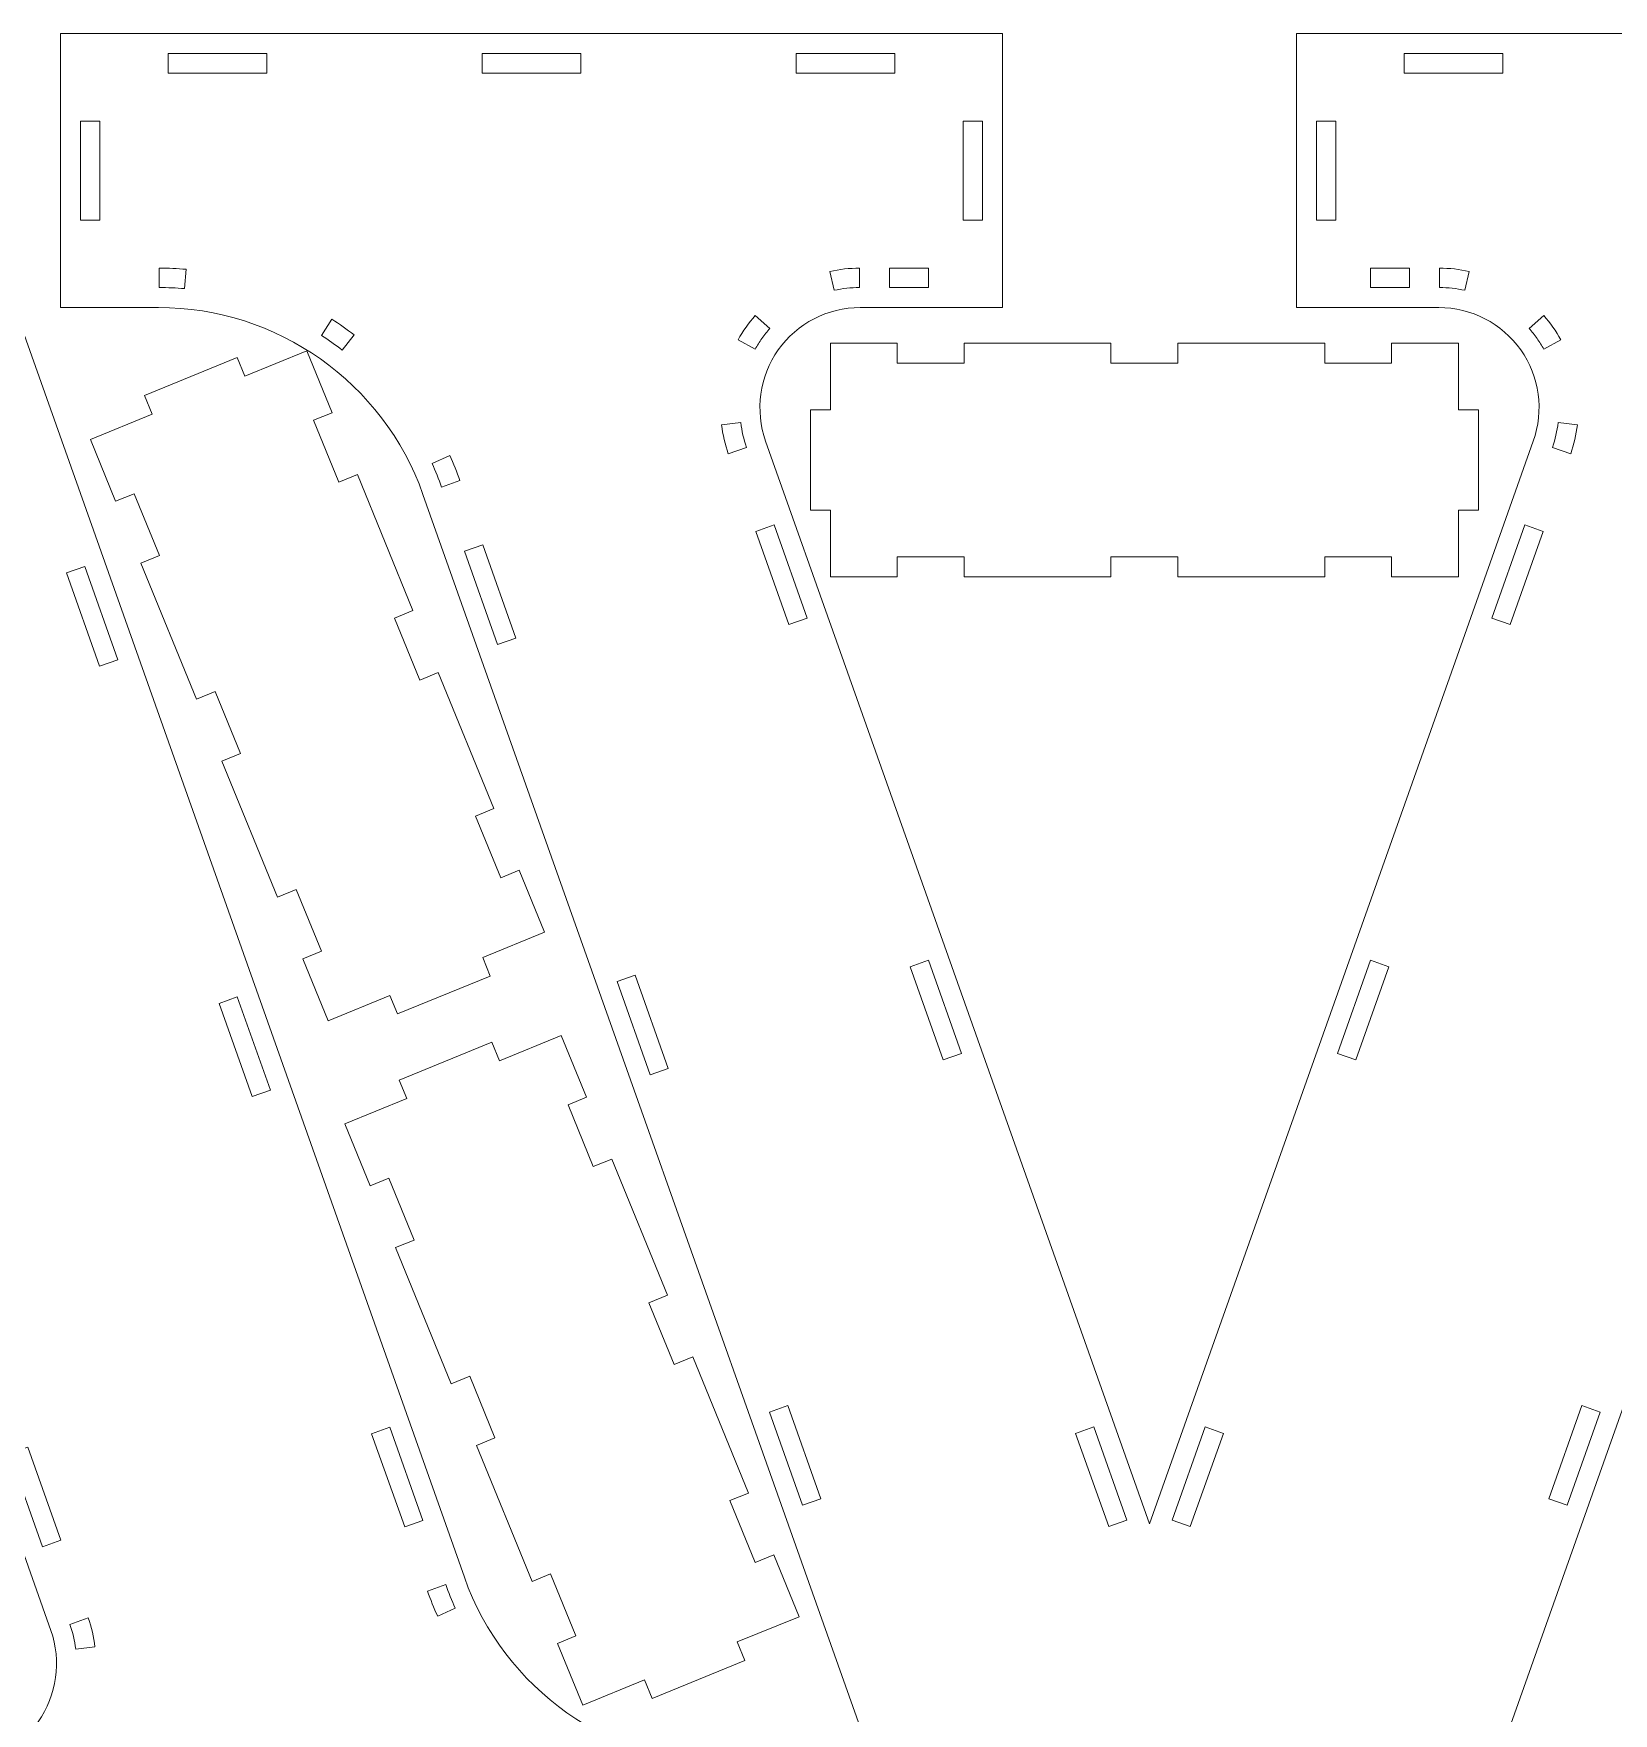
# Model space of a CAD drawing. Header units: millimetres. Extents: x -424 to 424, y -517 to 517.
# Drawn here: x -191 to 45.5, y -365.3 to -113.9 of the extents above; entities that cross this region are included whole.
import ezdxf

# ---------------------------------------------------------------- set-up
doc = ezdxf.new("R2010")
doc.units = ezdxf.units.MM
doc.header["$MEASUREMENT"] = 0
doc.layers.add('Camada 1', color=7, linetype='Continuous')

msp = doc.modelspace()

# ---------------------------------------------------------------- linework, layer by layer
at = {"layer": 'Camada 1', "color": 250, "lineweight": 20}
for points, knots in [([(-214.6671, -278.8901), (-214.6671, -278.8901), (-200.1273, -319.8901), (-200.1273, -319.8901), (-200.1273, -319.8901), (-200.1273, -319.8901), (-188.4292, -352.8766), (-188.4292, -352.8766), (-188.4292, -352.8766), (-186.8077, -357.4487), (-187.5161, -362.5823), (-190.315, -366.5445), (-190.315, -366.5445), (-193.126, -370.5238), (-197.6945, -372.8901), (-202.5666, -372.8901), (-202.5666, -372.8901), (-202.5666, -372.8901), (-223.8832, -372.8901), (-223.8832, -372.8901), (-223.8832, -372.8901), (-223.8832, -372.8901), (-223.8832, -413.8901), (-223.8832, -413.8901), (-223.8832, -413.8901), (-223.8832, -413.8901), (-72.273, -413.8901), (-72.273, -413.8901), (-72.273, -413.8901), (-72.273, -413.8901), (-72.273, -372.8901), (-72.273, -372.8901), (-72.273, -372.8901), (-72.273, -372.8901), (-86.9413, -372.8901), (-86.9413, -372.8901), (-86.9413, -372.8901), (-104.7256, -372.8901), (-120.5817, -361.6895), (-126.5258, -344.928), (-126.5258, -344.928), (-126.5258, -344.928), (-208.4589, -113.8901), (-208.4589, -113.8901), (-208.4589, -113.8901), (-208.4589, -113.8901), (-272.6973, -113.8901), (-272.6973, -113.8901), (-272.6973, -113.8901), (-272.6973, -113.8901), (-354.6304, -344.928), (-354.6304, -344.928), (-354.6304, -344.928), (-360.5745, -361.6895), (-376.4306, -372.8901), (-394.2149, -372.8901), (-394.2149, -372.8901), (-394.2149, -372.8901), (-408.8832, -372.8901), (-408.8832, -372.8901), (-408.8832, -372.8901), (-408.8832, -372.8901), (-408.8832, -413.8901), (-408.8832, -413.8901), (-408.8832, -413.8901), (-408.8832, -413.8901), (-267.8832, -413.8901), (-267.8832, -413.8901), (-267.8832, -413.8901), (-267.8832, -413.8901), (-267.8832, -372.8901), (-267.8832, -372.8901), (-267.8832, -372.8901), (-267.8832, -372.8901), (-289.1998, -372.8901), (-289.1998, -372.8901), (-289.1998, -372.8901), (-294.0718, -372.8901), (-298.6404, -370.5239), (-301.4514, -366.5445), (-301.4514, -366.5445), (-304.2503, -362.5823), (-304.9585, -357.4487), (-303.3371, -352.8766), (-303.3371, -352.8766), (-303.3371, -352.8766), (-291.6391, -319.8901), (-291.6391, -319.8901), (-291.6391, -319.8901), (-291.6391, -319.8901), (-277.0993, -278.8901), (-277.0993, -278.8901), (-277.0993, -278.8901), (-277.0993, -278.8901), (-245.8832, -190.8658), (-245.8832, -190.8658), (-245.8832, -190.8658), (-245.8832, -190.8658), (-214.6671, -278.8901), (-214.6671, -278.8901)], [0, 0, 0, 0, 0.03846154, 0.03846154, 0.03846154, 0.03846154, 0.07692308, 0.07692308, 0.07692308, 0.07692308, 0.11538462, 0.11538462, 0.11538462, 0.11538462, 0.15384615, 0.15384615, 0.15384615, 0.15384615, 0.19230769, 0.19230769, 0.19230769, 0.19230769, 0.23076923, 0.23076923, 0.23076923, 0.23076923, 0.26923077, 0.26923077, 0.26923077, 0.26923077, 0.30769231, 0.30769231, 0.30769231, 0.30769231, 0.34615385, 0.34615385, 0.34615385, 0.34615385, 0.38461538, 0.38461538, 0.38461538, 0.38461538, 0.42307692, 0.42307692, 0.42307692, 0.42307692, 0.46153846, 0.46153846, 0.46153846, 0.46153846, 0.5, 0.5, 0.5, 0.5, 0.53846154, 0.53846154, 0.53846154, 0.53846154, 0.57692308, 0.57692308, 0.57692308, 0.57692308, 0.61538462, 0.61538462, 0.61538462, 0.61538462, 0.65384615, 0.65384615, 0.65384615, 0.65384615, 0.69230769, 0.69230769, 0.69230769, 0.69230769, 0.73076923, 0.73076923, 0.73076923, 0.73076923, 0.76923077, 0.76923077, 0.76923077, 0.76923077, 0.80769231, 0.80769231, 0.80769231, 0.80769231, 0.84615385, 0.84615385, 0.84615385, 0.84615385, 0.88461538, 0.88461538, 0.88461538, 0.88461538, 0.92307692, 0.92307692, 0.92307692, 0.92307692, 1, 1, 1, 1]), ([(-132.7252, -182.8522), (-132.7252, -182.8522), (-50.7921, -413.8901), (-50.7921, -413.8901), (-50.7921, -413.8901), (-50.7921, -413.8901), (13.4463, -413.8901), (13.4463, -413.8901), (13.4463, -413.8901), (13.4463, -413.8901), (95.3794, -182.8522), (95.3794, -182.8522), (95.3794, -182.8522), (101.3235, -166.0907), (117.1796, -154.8901), (134.9639, -154.8901), (134.9639, -154.8901), (134.9639, -154.8901), (149.6322, -154.8901), (149.6322, -154.8901), (149.6322, -154.8901), (149.6322, -154.8901), (149.6322, -113.8901), (149.6322, -113.8901), (149.6322, -113.8901), (149.6322, -113.8901), (-1.978, -113.8901), (-1.978, -113.8901), (-1.978, -113.8901), (-1.978, -113.8901), (-1.978, -154.8901), (-1.978, -154.8901), (-1.978, -154.8901), (-1.978, -154.8901), (19.3386, -154.8901), (19.3386, -154.8901), (19.3386, -154.8901), (24.2107, -154.8901), (28.7792, -157.2564), (31.5902, -161.2357), (31.5902, -161.2357), (34.3891, -165.1979), (35.0975, -170.3315), (33.476, -174.9036), (33.476, -174.9036), (33.476, -174.9036), (21.7779, -207.8901), (21.7779, -207.8901), (21.7779, -207.8901), (21.7779, -207.8901), (7.2381, -248.8901), (7.2381, -248.8901), (7.2381, -248.8901), (7.2381, -248.8901), (-23.978, -336.9144), (-23.978, -336.9144), (-23.978, -336.9144), (-23.978, -336.9144), (-55.1941, -248.8901), (-55.1941, -248.8901), (-55.1941, -248.8901), (-55.1941, -248.8901), (-69.7339, -207.8901), (-69.7339, -207.8901), (-69.7339, -207.8901), (-69.7339, -207.8901), (-81.4319, -174.9036), (-81.4319, -174.9036), (-81.4319, -174.9036), (-83.0533, -170.3315), (-82.3451, -165.1979), (-79.5462, -161.2357), (-79.5462, -161.2357), (-76.7352, -157.2563), (-72.1666, -154.8901), (-67.2946, -154.8901), (-67.2946, -154.8901), (-67.2946, -154.8901), (-45.978, -154.8901), (-45.978, -154.8901), (-45.978, -154.8901), (-45.978, -154.8901), (-45.978, -113.8901), (-45.978, -113.8901), (-45.978, -113.8901), (-45.978, -113.8901), (-186.978, -113.8901), (-186.978, -113.8901), (-186.978, -113.8901), (-186.978, -113.8901), (-186.978, -154.8901), (-186.978, -154.8901), (-186.978, -154.8901), (-186.978, -154.8901), (-172.3097, -154.8901), (-172.3097, -154.8901), (-172.3097, -154.8901), (-154.5254, -154.8901), (-138.6693, -166.0907), (-132.7252, -182.8522)], [0, 0, 0, 0, 0.03846154, 0.03846154, 0.03846154, 0.03846154, 0.07692308, 0.07692308, 0.07692308, 0.07692308, 0.11538462, 0.11538462, 0.11538462, 0.11538462, 0.15384615, 0.15384615, 0.15384615, 0.15384615, 0.19230769, 0.19230769, 0.19230769, 0.19230769, 0.23076923, 0.23076923, 0.23076923, 0.23076923, 0.26923077, 0.26923077, 0.26923077, 0.26923077, 0.30769231, 0.30769231, 0.30769231, 0.30769231, 0.34615385, 0.34615385, 0.34615385, 0.34615385, 0.38461538, 0.38461538, 0.38461538, 0.38461538, 0.42307692, 0.42307692, 0.42307692, 0.42307692, 0.46153846, 0.46153846, 0.46153846, 0.46153846, 0.5, 0.5, 0.5, 0.5, 0.53846154, 0.53846154, 0.53846154, 0.53846154, 0.57692308, 0.57692308, 0.57692308, 0.57692308, 0.61538462, 0.61538462, 0.61538462, 0.61538462, 0.65384615, 0.65384615, 0.65384615, 0.65384615, 0.69230769, 0.69230769, 0.69230769, 0.69230769, 0.73076923, 0.73076923, 0.73076923, 0.73076923, 0.76923077, 0.76923077, 0.76923077, 0.76923077, 0.80769231, 0.80769231, 0.80769231, 0.80769231, 0.84615385, 0.84615385, 0.84615385, 0.84615385, 0.88461538, 0.88461538, 0.88461538, 0.88461538, 0.92307692, 0.92307692, 0.92307692, 0.92307692, 1, 1, 1, 1]), ([(-156.078, -116.8901), (-156.078, -116.8901), (-156.078, -119.7901), (-156.078, -119.7901), (-156.078, -119.7901), (-156.078, -119.7901), (-170.878, -119.7901), (-170.878, -119.7901), (-170.878, -119.7901), (-170.878, -119.7901), (-170.878, -116.8901), (-170.878, -116.8901), (-170.878, -116.8901), (-170.878, -116.8901), (-156.078, -116.8901), (-156.078, -116.8901)], [0, 0, 0, 0, 0.2, 0.2, 0.2, 0.2, 0.4, 0.4, 0.4, 0.4, 0.6, 0.6, 0.6, 0.6, 1, 1, 1, 1]), ([(-109.078, -116.8901), (-109.078, -116.8901), (-109.078, -119.7901), (-109.078, -119.7901), (-109.078, -119.7901), (-109.078, -119.7901), (-123.878, -119.7901), (-123.878, -119.7901), (-123.878, -119.7901), (-123.878, -119.7901), (-123.878, -116.8901), (-123.878, -116.8901), (-123.878, -116.8901), (-123.878, -116.8901), (-109.078, -116.8901), (-109.078, -116.8901)], [0, 0, 0, 0, 0.2, 0.2, 0.2, 0.2, 0.4, 0.4, 0.4, 0.4, 0.6, 0.6, 0.6, 0.6, 1, 1, 1, 1]), ([(-62.078, -119.7901), (-62.078, -119.7901), (-76.878, -119.7901), (-76.878, -119.7901), (-76.878, -119.7901), (-76.878, -119.7901), (-76.878, -116.8901), (-76.878, -116.8901), (-76.878, -116.8901), (-76.878, -116.8901), (-62.078, -116.8901), (-62.078, -116.8901), (-62.078, -116.8901), (-62.078, -116.8901), (-62.078, -119.7901), (-62.078, -119.7901)], [0, 0, 0, 0, 0.2, 0.2, 0.2, 0.2, 0.4, 0.4, 0.4, 0.4, 0.6, 0.6, 0.6, 0.6, 1, 1, 1, 1]), ([(28.922, -119.7901), (28.922, -119.7901), (14.122, -119.7901), (14.122, -119.7901), (14.122, -119.7901), (14.122, -119.7901), (14.122, -116.8901), (14.122, -116.8901), (14.122, -116.8901), (14.122, -116.8901), (28.922, -116.8901), (28.922, -116.8901), (28.922, -116.8901), (28.922, -116.8901), (28.922, -119.7901), (28.922, -119.7901)], [0, 0, 0, 0, 0.2, 0.2, 0.2, 0.2, 0.4, 0.4, 0.4, 0.4, 0.6, 0.6, 0.6, 0.6, 1, 1, 1, 1]), ([(-181.078, -126.9901), (-181.078, -126.9901), (-181.078, -141.7901), (-181.078, -141.7901), (-181.078, -141.7901), (-181.078, -141.7901), (-183.978, -141.7901), (-183.978, -141.7901), (-183.978, -141.7901), (-183.978, -141.7901), (-183.978, -126.9901), (-183.978, -126.9901), (-183.978, -126.9901), (-183.978, -126.9901), (-181.078, -126.9901), (-181.078, -126.9901)], [0, 0, 0, 0, 0.2, 0.2, 0.2, 0.2, 0.4, 0.4, 0.4, 0.4, 0.6, 0.6, 0.6, 0.6, 1, 1, 1, 1]), ([(-48.978, -141.7901), (-48.978, -141.7901), (-51.878, -141.7901), (-51.878, -141.7901), (-51.878, -141.7901), (-51.878, -141.7901), (-51.878, -126.9901), (-51.878, -126.9901), (-51.878, -126.9901), (-51.878, -126.9901), (-48.978, -126.9901), (-48.978, -126.9901), (-48.978, -126.9901), (-48.978, -126.9901), (-48.978, -141.7901), (-48.978, -141.7901)], [0, 0, 0, 0, 0.2, 0.2, 0.2, 0.2, 0.4, 0.4, 0.4, 0.4, 0.6, 0.6, 0.6, 0.6, 1, 1, 1, 1]), ([(1.022, -141.7901), (1.022, -141.7901), (1.022, -126.9901), (1.022, -126.9901), (1.022, -126.9901), (1.022, -126.9901), (3.922, -126.9901), (3.922, -126.9901), (3.922, -126.9901), (3.922, -126.9901), (3.922, -141.7901), (3.922, -141.7901), (3.922, -141.7901), (3.922, -141.7901), (1.022, -141.7901), (1.022, -141.7901)], [0, 0, 0, 0, 0.2, 0.2, 0.2, 0.2, 0.4, 0.4, 0.4, 0.4, 0.6, 0.6, 0.6, 0.6, 1, 1, 1, 1]), ([(-168.4134, -152.0603), (-169.6679, -151.9517), (-170.934, -151.8939), (-172.2097, -151.8911), (-172.2097, -151.8911), (-172.2097, -151.8911), (-172.2097, -148.9902), (-172.2097, -148.9902), (-172.2097, -148.9902), (-170.8566, -148.993), (-169.5038, -149.0532), (-168.1558, -149.1705), (-168.1558, -149.1705), (-168.1558, -149.1705), (-168.4134, -152.0603), (-168.4134, -152.0603)], [0, 0, 0, 0, 0.2, 0.2, 0.2, 0.2, 0.4, 0.4, 0.4, 0.4, 0.6, 0.6, 0.6, 0.6, 1, 1, 1, 1]), ([(-71.1722, -152.313), (-71.1722, -152.313), (-71.8127, -149.4843), (-71.8127, -149.4843), (-71.8127, -149.4843), (-70.3625, -149.1632), (-68.8799, -148.9975), (-67.3946, -148.9903), (-67.3946, -148.9903), (-67.3946, -148.9903), (-67.3946, -151.8909), (-67.3946, -151.8909), (-67.3946, -151.8909), (-68.6781, -151.898), (-69.9433, -152.0419), (-71.1722, -152.313)], [0, 0, 0, 0, 0.2, 0.2, 0.2, 0.2, 0.4, 0.4, 0.4, 0.4, 0.6, 0.6, 0.6, 0.6, 1, 1, 1, 1]), ([(-62.878, -151.8901), (-62.878, -151.8901), (-62.878, -148.9901), (-62.878, -148.9901), (-62.878, -148.9901), (-62.878, -148.9901), (-57.078, -148.9901), (-57.078, -148.9901), (-57.078, -148.9901), (-57.078, -148.9901), (-57.078, -151.8901), (-57.078, -151.8901), (-57.078, -151.8901), (-57.078, -151.8901), (-62.878, -151.8901), (-62.878, -151.8901)], [0, 0, 0, 0, 0.2, 0.2, 0.2, 0.2, 0.4, 0.4, 0.4, 0.4, 0.6, 0.6, 0.6, 0.6, 1, 1, 1, 1]), ([(9.122, -151.8901), (9.122, -151.8901), (9.122, -148.9901), (9.122, -148.9901), (9.122, -148.9901), (9.122, -148.9901), (14.922, -148.9901), (14.922, -148.9901), (14.922, -148.9901), (14.922, -148.9901), (14.922, -151.8901), (14.922, -151.8901), (14.922, -151.8901), (14.922, -151.8901), (9.122, -151.8901), (9.122, -151.8901)], [0, 0, 0, 0, 0.2, 0.2, 0.2, 0.2, 0.4, 0.4, 0.4, 0.4, 0.6, 0.6, 0.6, 0.6, 1, 1, 1, 1]), ([(19.4386, -151.8909), (19.4386, -151.8909), (19.4386, -148.9903), (19.4386, -148.9903), (19.4386, -148.9903), (20.9239, -148.9975), (22.4065, -149.1632), (23.8567, -149.4843), (23.8567, -149.4843), (23.8567, -149.4843), (23.2162, -152.313), (23.2162, -152.313), (23.2162, -152.313), (21.9874, -152.0419), (20.7221, -151.898), (19.4386, -151.8909)], [0, 0, 0, 0, 0.2, 0.2, 0.2, 0.2, 0.4, 0.4, 0.4, 0.4, 0.6, 0.6, 0.6, 0.6, 1, 1, 1, 1]), ([(-143.041, -158.9724), (-143.041, -158.9724), (-144.8186, -161.2655), (-144.8186, -161.2655), (-144.8186, -161.2655), (-145.822, -160.4914), (-146.8574, -159.7598), (-147.9223, -159.073), (-147.9223, -159.073), (-147.9223, -159.073), (-146.3554, -156.6312), (-146.3554, -156.6312), (-146.3554, -156.6312), (-145.2181, -157.3643), (-144.1121, -158.1457), (-143.041, -158.9724)], [0, 0, 0, 0, 0.2, 0.2, 0.2, 0.2, 0.4, 0.4, 0.4, 0.4, 0.6, 0.6, 0.6, 0.6, 1, 1, 1, 1]), ([(-83.011, -161.1152), (-83.011, -161.1152), (-85.5508, -159.7156), (-85.5508, -159.7156), (-85.5508, -159.7156), (-84.8277, -158.4182), (-83.967, -157.1997), (-82.9859, -156.0845), (-82.9859, -156.0845), (-82.9859, -156.0845), (-80.8179, -158.0105), (-80.8179, -158.0105), (-80.8179, -158.0105), (-81.2344, -158.4847), (-81.6281, -158.9832), (-81.9965, -159.5048), (-81.9965, -159.5048), (-82.365, -160.0264), (-82.7033, -160.5641), (-83.011, -161.1152)], [0, 0, 0, 0, 0.16666667, 0.16666667, 0.16666667, 0.16666667, 0.33333333, 0.33333333, 0.33333333, 0.33333333, 0.5, 0.5, 0.5, 0.5, 0.66666667, 0.66666667, 0.66666667, 0.66666667, 1, 1, 1, 1]), ([(32.8619, -158.0105), (32.8619, -158.0105), (35.0299, -156.0845), (35.0299, -156.0845), (35.0299, -156.0845), (36.011, -157.1997), (36.8717, -158.4182), (37.5948, -159.7156), (37.5948, -159.7156), (37.5948, -159.7156), (35.0551, -161.1152), (35.0551, -161.1152), (35.0551, -161.1152), (34.7473, -160.5641), (34.409, -160.0265), (34.0405, -159.5048), (34.0405, -159.5048), (33.672, -158.9832), (33.2784, -158.4847), (32.8619, -158.0105)], [0, 0, 0, 0, 0.16666667, 0.16666667, 0.16666667, 0.16666667, 0.33333333, 0.33333333, 0.33333333, 0.33333333, 0.5, 0.5, 0.5, 0.5, 0.66666667, 0.66666667, 0.66666667, 0.66666667, 1, 1, 1, 1]), ([(22.2608, -195.1969), (22.2608, -195.1969), (22.2608, -185.1969), (22.2608, -185.1969), (22.2608, -185.1969), (22.2608, -185.1969), (25.2608, -185.1969), (25.2608, -185.1969), (25.2608, -185.1969), (25.2608, -185.1969), (25.2608, -170.1969), (25.2608, -170.1969), (25.2608, -170.1969), (25.2608, -170.1969), (22.2608, -170.1969), (22.2608, -170.1969), (22.2608, -170.1969), (22.2608, -170.1969), (22.2608, -160.1969), (22.2608, -160.1969), (22.2608, -160.1969), (22.2608, -160.1969), (12.2608, -160.1969), (12.2608, -160.1969), (12.2608, -160.1969), (12.2608, -160.1969), (12.2608, -163.1969), (12.2608, -163.1969), (12.2608, -163.1969), (12.2608, -163.1969), (2.2608, -163.1969), (2.2608, -163.1969), (2.2608, -163.1969), (2.2608, -163.1969), (2.2608, -160.1969), (2.2608, -160.1969), (2.2608, -160.1969), (2.2608, -160.1969), (-19.7392, -160.1969), (-19.7392, -160.1969), (-19.7392, -160.1969), (-19.7392, -160.1969), (-19.7392, -163.1969), (-19.7392, -163.1969), (-19.7392, -163.1969), (-19.7392, -163.1969), (-29.7392, -163.1969), (-29.7392, -163.1969), (-29.7392, -163.1969), (-29.7392, -163.1969), (-29.7392, -160.1969), (-29.7392, -160.1969), (-29.7392, -160.1969), (-29.7392, -160.1969), (-51.7392, -160.1969), (-51.7392, -160.1969), (-51.7392, -160.1969), (-51.7392, -160.1969), (-51.7392, -163.1969), (-51.7392, -163.1969), (-51.7392, -163.1969), (-51.7392, -163.1969), (-61.7392, -163.1969), (-61.7392, -163.1969), (-61.7392, -163.1969), (-61.7392, -163.1969), (-61.7392, -160.1969), (-61.7392, -160.1969), (-61.7392, -160.1969), (-61.7392, -160.1969), (-71.7392, -160.1969), (-71.7392, -160.1969), (-71.7392, -160.1969), (-71.7392, -160.1969), (-71.7392, -170.1969), (-71.7392, -170.1969), (-71.7392, -170.1969), (-71.7392, -170.1969), (-74.7392, -170.1969), (-74.7392, -170.1969), (-74.7392, -170.1969), (-74.7392, -170.1969), (-74.7392, -185.1969), (-74.7392, -185.1969), (-74.7392, -185.1969), (-74.7392, -185.1969), (-71.7392, -185.1969), (-71.7392, -185.1969), (-71.7392, -185.1969), (-71.7392, -185.1969), (-71.7392, -195.1969), (-71.7392, -195.1969), (-71.7392, -195.1969), (-71.7392, -195.1969), (-61.7392, -195.1969), (-61.7392, -195.1969), (-61.7392, -195.1969), (-61.7392, -195.1969), (-61.7392, -192.1969), (-61.7392, -192.1969), (-61.7392, -192.1969), (-61.7392, -192.1969), (-51.7392, -192.1969), (-51.7392, -192.1969), (-51.7392, -192.1969), (-51.7392, -192.1969), (-51.7392, -195.1969), (-51.7392, -195.1969), (-51.7392, -195.1969), (-51.7392, -195.1969), (-29.7392, -195.1969), (-29.7392, -195.1969), (-29.7392, -195.1969), (-29.7392, -195.1969), (-29.7392, -192.1969), (-29.7392, -192.1969), (-29.7392, -192.1969), (-29.7392, -192.1969), (-19.7392, -192.1969), (-19.7392, -192.1969), (-19.7392, -192.1969), (-19.7392, -192.1969), (-19.7392, -195.1969), (-19.7392, -195.1969), (-19.7392, -195.1969), (-19.7392, -195.1969), (2.2608, -195.1969), (2.2608, -195.1969), (2.2608, -195.1969), (2.2608, -195.1969), (2.2608, -192.1969), (2.2608, -192.1969), (2.2608, -192.1969), (2.2608, -192.1969), (12.2608, -192.1969), (12.2608, -192.1969), (12.2608, -192.1969), (12.2608, -192.1969), (12.2608, -195.1969), (12.2608, -195.1969), (12.2608, -195.1969), (12.2608, -195.1969), (22.2608, -195.1969), (22.2608, -195.1969)], [0, 0, 0, 0, 0.02702703, 0.02702703, 0.02702703, 0.02702703, 0.05405405, 0.05405405, 0.05405405, 0.05405405, 0.08108108, 0.08108108, 0.08108108, 0.08108108, 0.10810811, 0.10810811, 0.10810811, 0.10810811, 0.13513514, 0.13513514, 0.13513514, 0.13513514, 0.16216216, 0.16216216, 0.16216216, 0.16216216, 0.18918919, 0.18918919, 0.18918919, 0.18918919, 0.21621622, 0.21621622, 0.21621622, 0.21621622, 0.24324324, 0.24324324, 0.24324324, 0.24324324, 0.27027027, 0.27027027, 0.27027027, 0.27027027, 0.2972973, 0.2972973, 0.2972973, 0.2972973, 0.32432432, 0.32432432, 0.32432432, 0.32432432, 0.35135135, 0.35135135, 0.35135135, 0.35135135, 0.37837838, 0.37837838, 0.37837838, 0.37837838, 0.40540541, 0.40540541, 0.40540541, 0.40540541, 0.43243243, 0.43243243, 0.43243243, 0.43243243, 0.45945946, 0.45945946, 0.45945946, 0.45945946, 0.48648649, 0.48648649, 0.48648649, 0.48648649, 0.51351351, 0.51351351, 0.51351351, 0.51351351, 0.54054054, 0.54054054, 0.54054054, 0.54054054, 0.56756757, 0.56756757, 0.56756757, 0.56756757, 0.59459459, 0.59459459, 0.59459459, 0.59459459, 0.62162162, 0.62162162, 0.62162162, 0.62162162, 0.64864865, 0.64864865, 0.64864865, 0.64864865, 0.67567568, 0.67567568, 0.67567568, 0.67567568, 0.7027027, 0.7027027, 0.7027027, 0.7027027, 0.72972973, 0.72972973, 0.72972973, 0.72972973, 0.75675676, 0.75675676, 0.75675676, 0.75675676, 0.78378378, 0.78378378, 0.78378378, 0.78378378, 0.81081081, 0.81081081, 0.81081081, 0.81081081, 0.83783784, 0.83783784, 0.83783784, 0.83783784, 0.86486486, 0.86486486, 0.86486486, 0.86486486, 0.89189189, 0.89189189, 0.89189189, 0.89189189, 0.91891892, 0.91891892, 0.91891892, 0.91891892, 0.94594595, 0.94594595, 0.94594595, 0.94594595, 1, 1, 1, 1]), ([(-146.9203, -261.6266), (-146.9203, -261.6266), (-137.6651, -257.8395), (-137.6651, -257.8395), (-137.6651, -257.8395), (-137.6651, -257.8395), (-136.529, -260.616), (-136.529, -260.616), (-136.529, -260.616), (-136.529, -260.616), (-122.6463, -254.9353), (-122.6463, -254.9353), (-122.6463, -254.9353), (-122.6463, -254.9353), (-123.7824, -252.1588), (-123.7824, -252.1588), (-123.7824, -252.1588), (-123.7824, -252.1588), (-114.5273, -248.3716), (-114.5273, -248.3716), (-114.5273, -248.3716), (-114.5273, -248.3716), (-118.3144, -239.1165), (-118.3144, -239.1165), (-118.3144, -239.1165), (-118.3144, -239.1165), (-121.091, -240.2526), (-121.091, -240.2526), (-121.091, -240.2526), (-121.091, -240.2526), (-124.8781, -230.9975), (-124.8781, -230.9975), (-124.8781, -230.9975), (-124.8781, -230.9975), (-122.1016, -229.8613), (-122.1016, -229.8613), (-122.1016, -229.8613), (-122.1016, -229.8613), (-130.4333, -209.5), (-130.4333, -209.5), (-130.4333, -209.5), (-130.4333, -209.5), (-133.2099, -210.6362), (-133.2099, -210.6362), (-133.2099, -210.6362), (-133.2099, -210.6362), (-136.997, -201.3811), (-136.997, -201.3811), (-136.997, -201.3811), (-136.997, -201.3811), (-134.2205, -200.2449), (-134.2205, -200.2449), (-134.2205, -200.2449), (-134.2205, -200.2449), (-142.5522, -179.8836), (-142.5522, -179.8836), (-142.5522, -179.8836), (-142.5522, -179.8836), (-145.3288, -181.0198), (-145.3288, -181.0198), (-145.3288, -181.0198), (-145.3288, -181.0198), (-149.1159, -171.7646), (-149.1159, -171.7646), (-149.1159, -171.7646), (-149.1159, -171.7646), (-146.3394, -170.6285), (-146.3394, -170.6285), (-146.3394, -170.6285), (-146.3394, -170.6285), (-150.1265, -161.3734), (-150.1265, -161.3734), (-150.1265, -161.3734), (-150.1265, -161.3734), (-159.3817, -165.1605), (-159.3817, -165.1605), (-159.3817, -165.1605), (-159.3817, -165.1605), (-160.5178, -162.384), (-160.5178, -162.384), (-160.5178, -162.384), (-160.5178, -162.384), (-174.4005, -168.0647), (-174.4005, -168.0647), (-174.4005, -168.0647), (-174.4005, -168.0647), (-173.2644, -170.8412), (-173.2644, -170.8412), (-173.2644, -170.8412), (-173.2644, -170.8412), (-182.5195, -174.6284), (-182.5195, -174.6284), (-182.5195, -174.6284), (-182.5195, -174.6284), (-178.7324, -183.8835), (-178.7324, -183.8835), (-178.7324, -183.8835), (-178.7324, -183.8835), (-175.9558, -182.7474), (-175.9558, -182.7474), (-175.9558, -182.7474), (-175.9558, -182.7474), (-172.1687, -192.0025), (-172.1687, -192.0025), (-172.1687, -192.0025), (-172.1687, -192.0025), (-174.9452, -193.1387), (-174.9452, -193.1387), (-174.9452, -193.1387), (-174.9452, -193.1387), (-166.6135, -213.5), (-166.6135, -213.5), (-166.6135, -213.5), (-166.6135, -213.5), (-163.8369, -212.3638), (-163.8369, -212.3638), (-163.8369, -212.3638), (-163.8369, -212.3638), (-160.0498, -221.6189), (-160.0498, -221.6189), (-160.0498, -221.6189), (-160.0498, -221.6189), (-162.8263, -222.7551), (-162.8263, -222.7551), (-162.8263, -222.7551), (-162.8263, -222.7551), (-154.4946, -243.1164), (-154.4946, -243.1164), (-154.4946, -243.1164), (-154.4946, -243.1164), (-151.718, -241.9802), (-151.718, -241.9802), (-151.718, -241.9802), (-151.718, -241.9802), (-147.9309, -251.2354), (-147.9309, -251.2354), (-147.9309, -251.2354), (-147.9309, -251.2354), (-150.7074, -252.3715), (-150.7074, -252.3715), (-150.7074, -252.3715), (-150.7074, -252.3715), (-146.9203, -261.6266), (-146.9203, -261.6266)], [0, 0, 0, 0, 0.02702703, 0.02702703, 0.02702703, 0.02702703, 0.05405405, 0.05405405, 0.05405405, 0.05405405, 0.08108108, 0.08108108, 0.08108108, 0.08108108, 0.10810811, 0.10810811, 0.10810811, 0.10810811, 0.13513514, 0.13513514, 0.13513514, 0.13513514, 0.16216216, 0.16216216, 0.16216216, 0.16216216, 0.18918919, 0.18918919, 0.18918919, 0.18918919, 0.21621622, 0.21621622, 0.21621622, 0.21621622, 0.24324324, 0.24324324, 0.24324324, 0.24324324, 0.27027027, 0.27027027, 0.27027027, 0.27027027, 0.2972973, 0.2972973, 0.2972973, 0.2972973, 0.32432432, 0.32432432, 0.32432432, 0.32432432, 0.35135135, 0.35135135, 0.35135135, 0.35135135, 0.37837838, 0.37837838, 0.37837838, 0.37837838, 0.40540541, 0.40540541, 0.40540541, 0.40540541, 0.43243243, 0.43243243, 0.43243243, 0.43243243, 0.45945946, 0.45945946, 0.45945946, 0.45945946, 0.48648649, 0.48648649, 0.48648649, 0.48648649, 0.51351351, 0.51351351, 0.51351351, 0.51351351, 0.54054054, 0.54054054, 0.54054054, 0.54054054, 0.56756757, 0.56756757, 0.56756757, 0.56756757, 0.59459459, 0.59459459, 0.59459459, 0.59459459, 0.62162162, 0.62162162, 0.62162162, 0.62162162, 0.64864865, 0.64864865, 0.64864865, 0.64864865, 0.67567568, 0.67567568, 0.67567568, 0.67567568, 0.7027027, 0.7027027, 0.7027027, 0.7027027, 0.72972973, 0.72972973, 0.72972973, 0.72972973, 0.75675676, 0.75675676, 0.75675676, 0.75675676, 0.78378378, 0.78378378, 0.78378378, 0.78378378, 0.81081081, 0.81081081, 0.81081081, 0.81081081, 0.83783784, 0.83783784, 0.83783784, 0.83783784, 0.86486486, 0.86486486, 0.86486486, 0.86486486, 0.89189189, 0.89189189, 0.89189189, 0.89189189, 0.91891892, 0.91891892, 0.91891892, 0.91891892, 0.94594595, 0.94594595, 0.94594595, 0.94594595, 1, 1, 1, 1]), ([(-84.2921, -175.8118), (-84.2921, -175.8118), (-87.0258, -176.7812), (-87.0258, -176.7812), (-87.0258, -176.7812), (-87.5156, -175.379), (-87.8548, -173.9263), (-88.037, -172.4522), (-88.037, -172.4522), (-88.037, -172.4522), (-85.1569, -172.1104), (-85.1569, -172.1104), (-85.1569, -172.1104), (-85.0017, -173.3591), (-84.7144, -174.5998), (-84.2921, -175.8118)], [0, 0, 0, 0, 0.2, 0.2, 0.2, 0.2, 0.4, 0.4, 0.4, 0.4, 0.6, 0.6, 0.6, 0.6, 1, 1, 1, 1]), ([(36.3362, -175.8118), (36.7584, -174.5997), (37.0457, -173.3591), (37.2009, -172.1103), (37.2009, -172.1103), (37.2009, -172.1103), (40.081, -172.4522), (40.081, -172.4522), (40.081, -172.4522), (39.8989, -173.9263), (39.5596, -175.379), (39.0698, -176.7812), (39.0698, -176.7812), (39.0698, -176.7812), (36.3362, -175.8118), (36.3362, -175.8118)], [0, 0, 0, 0, 0.2, 0.2, 0.2, 0.2, 0.4, 0.4, 0.4, 0.4, 0.6, 0.6, 0.6, 0.6, 1, 1, 1, 1]), ([(-127.198, -180.786), (-127.198, -180.786), (-129.932, -181.7556), (-129.932, -181.7556), (-129.932, -181.7556), (-130.3611, -180.5542), (-130.8386, -179.3802), (-131.3603, -178.2342), (-131.3603, -178.2342), (-131.3603, -178.2342), (-128.7229, -177.0255), (-128.7229, -177.0255), (-128.7229, -177.0255), (-128.1618, -178.2567), (-127.6529, -179.5117), (-127.198, -180.786)], [0, 0, 0, 0, 0.2, 0.2, 0.2, 0.2, 0.4, 0.4, 0.4, 0.4, 0.6, 0.6, 0.6, 0.6, 1, 1, 1, 1]), ([(-77.9621, -202.3402), (-77.9621, -202.3402), (-82.9088, -188.3914), (-82.9088, -188.3914), (-82.9088, -188.3914), (-82.9088, -188.3914), (-80.1755, -187.4221), (-80.1755, -187.4221), (-80.1755, -187.4221), (-80.1755, -187.4221), (-75.2289, -201.3709), (-75.2289, -201.3709), (-75.2289, -201.3709), (-75.2289, -201.3709), (-77.9621, -202.3402), (-77.9621, -202.3402)], [0, 0, 0, 0, 0.2, 0.2, 0.2, 0.2, 0.4, 0.4, 0.4, 0.4, 0.6, 0.6, 0.6, 0.6, 1, 1, 1, 1]), ([(27.2729, -201.3709), (27.2729, -201.3709), (32.2196, -187.4221), (32.2196, -187.4221), (32.2196, -187.4221), (32.2196, -187.4221), (34.9528, -188.3914), (34.9528, -188.3914), (34.9528, -188.3914), (34.9528, -188.3914), (30.0061, -202.3402), (30.0061, -202.3402), (30.0061, -202.3402), (30.0061, -202.3402), (27.2729, -201.3709), (27.2729, -201.3709)], [0, 0, 0, 0, 0.2, 0.2, 0.2, 0.2, 0.4, 0.4, 0.4, 0.4, 0.6, 0.6, 0.6, 0.6, 1, 1, 1, 1]), ([(-123.7887, -190.3994), (-123.7887, -190.3994), (-118.842, -204.3482), (-118.842, -204.3482), (-118.842, -204.3482), (-118.842, -204.3482), (-121.5752, -205.3175), (-121.5752, -205.3175), (-121.5752, -205.3175), (-121.5752, -205.3175), (-126.5219, -191.3687), (-126.5219, -191.3687), (-126.5219, -191.3687), (-126.5219, -191.3687), (-123.7887, -190.3994), (-123.7887, -190.3994)], [0, 0, 0, 0, 0.2, 0.2, 0.2, 0.2, 0.4, 0.4, 0.4, 0.4, 0.6, 0.6, 0.6, 0.6, 1, 1, 1, 1]), ([(-181.1449, -208.5635), (-181.1449, -208.5635), (-186.0915, -194.6146), (-186.0915, -194.6146), (-186.0915, -194.6146), (-186.0915, -194.6146), (-183.3584, -193.6453), (-183.3584, -193.6453), (-183.3584, -193.6453), (-183.3584, -193.6453), (-178.4116, -207.5942), (-178.4116, -207.5942), (-178.4116, -207.5942), (-178.4116, -207.5942), (-181.1449, -208.5635), (-181.1449, -208.5635)], [0, 0, 0, 0, 0.2, 0.2, 0.2, 0.2, 0.4, 0.4, 0.4, 0.4, 0.6, 0.6, 0.6, 0.6, 1, 1, 1, 1]), ([(-54.8545, -267.4999), (-54.8545, -267.4999), (-59.8012, -253.551), (-59.8012, -253.551), (-59.8012, -253.551), (-59.8012, -253.551), (-57.068, -252.5818), (-57.068, -252.5818), (-57.068, -252.5818), (-57.068, -252.5818), (-52.1213, -266.5306), (-52.1213, -266.5306), (-52.1213, -266.5306), (-52.1213, -266.5306), (-54.8545, -267.4999), (-54.8545, -267.4999)], [0, 0, 0, 0, 0.2, 0.2, 0.2, 0.2, 0.4, 0.4, 0.4, 0.4, 0.6, 0.6, 0.6, 0.6, 1, 1, 1, 1]), ([(4.1653, -266.5306), (4.1653, -266.5306), (9.112, -252.5818), (9.112, -252.5818), (9.112, -252.5818), (9.112, -252.5818), (11.8452, -253.551), (11.8452, -253.551), (11.8452, -253.551), (11.8452, -253.551), (6.8985, -267.4999), (6.8985, -267.4999), (6.8985, -267.4999), (6.8985, -267.4999), (4.1653, -266.5306), (4.1653, -266.5306)], [0, 0, 0, 0, 0.2, 0.2, 0.2, 0.2, 0.4, 0.4, 0.4, 0.4, 0.6, 0.6, 0.6, 0.6, 1, 1, 1, 1]), ([(-103.6806, -255.7774), (-103.6806, -255.7774), (-100.9474, -254.8081), (-100.9474, -254.8081), (-100.9474, -254.8081), (-100.9474, -254.8081), (-96.0008, -268.7569), (-96.0008, -268.7569), (-96.0008, -268.7569), (-96.0008, -268.7569), (-98.7339, -269.7262), (-98.7339, -269.7262), (-98.7339, -269.7262), (-98.7339, -269.7262), (-103.6806, -255.7774), (-103.6806, -255.7774)], [0, 0, 0, 0, 0.2, 0.2, 0.2, 0.2, 0.4, 0.4, 0.4, 0.4, 0.6, 0.6, 0.6, 0.6, 1, 1, 1, 1]), ([(-158.3036, -272.9721), (-158.3036, -272.9721), (-163.2502, -259.0233), (-163.2502, -259.0233), (-163.2502, -259.0233), (-163.2502, -259.0233), (-160.5171, -258.054), (-160.5171, -258.054), (-160.5171, -258.054), (-160.5171, -258.054), (-155.5704, -272.0028), (-155.5704, -272.0028), (-155.5704, -272.0028), (-155.5704, -272.0028), (-158.3036, -272.9721), (-158.3036, -272.9721)], [0, 0, 0, 0, 0.2, 0.2, 0.2, 0.2, 0.4, 0.4, 0.4, 0.4, 0.6, 0.6, 0.6, 0.6, 1, 1, 1, 1]), ([(-108.8203, -364.0733), (-108.8203, -364.0733), (-99.5651, -360.2862), (-99.5651, -360.2862), (-99.5651, -360.2862), (-99.5651, -360.2862), (-98.429, -363.0627), (-98.429, -363.0627), (-98.429, -363.0627), (-98.429, -363.0627), (-84.5463, -357.382), (-84.5463, -357.382), (-84.5463, -357.382), (-84.5463, -357.382), (-85.6824, -354.6055), (-85.6824, -354.6055), (-85.6824, -354.6055), (-85.6824, -354.6055), (-76.4273, -350.8183), (-76.4273, -350.8183), (-76.4273, -350.8183), (-76.4273, -350.8183), (-80.2144, -341.5632), (-80.2144, -341.5632), (-80.2144, -341.5632), (-80.2144, -341.5632), (-82.991, -342.6993), (-82.991, -342.6993), (-82.991, -342.6993), (-82.991, -342.6993), (-86.7781, -333.4442), (-86.7781, -333.4442), (-86.7781, -333.4442), (-86.7781, -333.4442), (-84.0016, -332.308), (-84.0016, -332.308), (-84.0016, -332.308), (-84.0016, -332.308), (-92.3333, -311.9467), (-92.3333, -311.9467), (-92.3333, -311.9467), (-92.3333, -311.9467), (-95.1099, -313.0829), (-95.1099, -313.0829), (-95.1099, -313.0829), (-95.1099, -313.0829), (-98.897, -303.8278), (-98.897, -303.8278), (-98.897, -303.8278), (-98.897, -303.8278), (-96.1205, -302.6916), (-96.1205, -302.6916), (-96.1205, -302.6916), (-96.1205, -302.6916), (-104.4522, -282.3303), (-104.4522, -282.3303), (-104.4522, -282.3303), (-104.4522, -282.3303), (-107.2288, -283.4665), (-107.2288, -283.4665), (-107.2288, -283.4665), (-107.2288, -283.4665), (-111.0159, -274.2113), (-111.0159, -274.2113), (-111.0159, -274.2113), (-111.0159, -274.2113), (-108.2394, -273.0752), (-108.2394, -273.0752), (-108.2394, -273.0752), (-108.2394, -273.0752), (-112.0265, -263.8201), (-112.0265, -263.8201), (-112.0265, -263.8201), (-112.0265, -263.8201), (-121.2817, -267.6072), (-121.2817, -267.6072), (-121.2817, -267.6072), (-121.2817, -267.6072), (-122.4178, -264.8307), (-122.4178, -264.8307), (-122.4178, -264.8307), (-122.4178, -264.8307), (-136.3005, -270.5114), (-136.3005, -270.5114), (-136.3005, -270.5114), (-136.3005, -270.5114), (-135.1644, -273.2879), (-135.1644, -273.2879), (-135.1644, -273.2879), (-135.1644, -273.2879), (-144.4195, -277.0751), (-144.4195, -277.0751), (-144.4195, -277.0751), (-144.4195, -277.0751), (-140.6324, -286.3302), (-140.6324, -286.3302), (-140.6324, -286.3302), (-140.6324, -286.3302), (-137.8558, -285.1941), (-137.8558, -285.1941), (-137.8558, -285.1941), (-137.8558, -285.1941), (-134.0687, -294.4492), (-134.0687, -294.4492), (-134.0687, -294.4492), (-134.0687, -294.4492), (-136.8452, -295.5854), (-136.8452, -295.5854), (-136.8452, -295.5854), (-136.8452, -295.5854), (-128.5135, -315.9467), (-128.5135, -315.9467), (-128.5135, -315.9467), (-128.5135, -315.9467), (-125.7369, -314.8105), (-125.7369, -314.8105), (-125.7369, -314.8105), (-125.7369, -314.8105), (-121.9498, -324.0656), (-121.9498, -324.0656), (-121.9498, -324.0656), (-121.9498, -324.0656), (-124.7263, -325.2018), (-124.7263, -325.2018), (-124.7263, -325.2018), (-124.7263, -325.2018), (-116.3946, -345.5631), (-116.3946, -345.5631), (-116.3946, -345.5631), (-116.3946, -345.5631), (-113.618, -344.4269), (-113.618, -344.4269), (-113.618, -344.4269), (-113.618, -344.4269), (-109.8309, -353.6821), (-109.8309, -353.6821), (-109.8309, -353.6821), (-109.8309, -353.6821), (-112.6074, -354.8182), (-112.6074, -354.8182), (-112.6074, -354.8182), (-112.6074, -354.8182), (-108.8203, -364.0733), (-108.8203, -364.0733)], [0, 0, 0, 0, 0.02702703, 0.02702703, 0.02702703, 0.02702703, 0.05405405, 0.05405405, 0.05405405, 0.05405405, 0.08108108, 0.08108108, 0.08108108, 0.08108108, 0.10810811, 0.10810811, 0.10810811, 0.10810811, 0.13513514, 0.13513514, 0.13513514, 0.13513514, 0.16216216, 0.16216216, 0.16216216, 0.16216216, 0.18918919, 0.18918919, 0.18918919, 0.18918919, 0.21621622, 0.21621622, 0.21621622, 0.21621622, 0.24324324, 0.24324324, 0.24324324, 0.24324324, 0.27027027, 0.27027027, 0.27027027, 0.27027027, 0.2972973, 0.2972973, 0.2972973, 0.2972973, 0.32432432, 0.32432432, 0.32432432, 0.32432432, 0.35135135, 0.35135135, 0.35135135, 0.35135135, 0.37837838, 0.37837838, 0.37837838, 0.37837838, 0.40540541, 0.40540541, 0.40540541, 0.40540541, 0.43243243, 0.43243243, 0.43243243, 0.43243243, 0.45945946, 0.45945946, 0.45945946, 0.45945946, 0.48648649, 0.48648649, 0.48648649, 0.48648649, 0.51351351, 0.51351351, 0.51351351, 0.51351351, 0.54054054, 0.54054054, 0.54054054, 0.54054054, 0.56756757, 0.56756757, 0.56756757, 0.56756757, 0.59459459, 0.59459459, 0.59459459, 0.59459459, 0.62162162, 0.62162162, 0.62162162, 0.62162162, 0.64864865, 0.64864865, 0.64864865, 0.64864865, 0.67567568, 0.67567568, 0.67567568, 0.67567568, 0.7027027, 0.7027027, 0.7027027, 0.7027027, 0.72972973, 0.72972973, 0.72972973, 0.72972973, 0.75675676, 0.75675676, 0.75675676, 0.75675676, 0.78378378, 0.78378378, 0.78378378, 0.78378378, 0.81081081, 0.81081081, 0.81081081, 0.81081081, 0.83783784, 0.83783784, 0.83783784, 0.83783784, 0.86486486, 0.86486486, 0.86486486, 0.86486486, 0.89189189, 0.89189189, 0.89189189, 0.89189189, 0.91891892, 0.91891892, 0.91891892, 0.91891892, 0.94594595, 0.94594595, 0.94594595, 0.94594595, 1, 1, 1, 1]), ([(-80.8394, -320.186), (-80.8394, -320.186), (-78.1061, -319.2167), (-78.1061, -319.2167), (-78.1061, -319.2167), (-78.1061, -319.2167), (-73.1595, -333.1656), (-73.1595, -333.1656), (-73.1595, -333.1656), (-73.1595, -333.1656), (-75.8926, -334.1349), (-75.8926, -334.1349), (-75.8926, -334.1349), (-75.8926, -334.1349), (-80.8394, -320.186), (-80.8394, -320.186)], [0, 0, 0, 0, 0.2, 0.2, 0.2, 0.2, 0.4, 0.4, 0.4, 0.4, 0.6, 0.6, 0.6, 0.6, 1, 1, 1, 1]), ([(35.8137, -333.1656), (35.8137, -333.1656), (40.7603, -319.2167), (40.7603, -319.2167), (40.7603, -319.2167), (40.7603, -319.2167), (43.4936, -320.186), (43.4936, -320.186), (43.4936, -320.186), (43.4936, -320.186), (38.5468, -334.1349), (38.5468, -334.1349), (38.5468, -334.1349), (38.5468, -334.1349), (35.8137, -333.1656), (35.8137, -333.1656)], [0, 0, 0, 0, 0.2, 0.2, 0.2, 0.2, 0.4, 0.4, 0.4, 0.4, 0.6, 0.6, 0.6, 0.6, 1, 1, 1, 1]), ([(-135.4623, -337.3808), (-135.4623, -337.3808), (-140.409, -323.432), (-140.409, -323.432), (-140.409, -323.432), (-140.409, -323.432), (-137.6758, -322.4627), (-137.6758, -322.4627), (-137.6758, -322.4627), (-137.6758, -322.4627), (-132.7291, -336.4115), (-132.7291, -336.4115), (-132.7291, -336.4115), (-132.7291, -336.4115), (-135.4623, -337.3808), (-135.4623, -337.3808)], [0, 0, 0, 0, 0.2, 0.2, 0.2, 0.2, 0.4, 0.4, 0.4, 0.4, 0.6, 0.6, 0.6, 0.6, 1, 1, 1, 1]), ([(-35.0337, -323.3914), (-35.0337, -323.3914), (-32.3005, -322.4221), (-32.3005, -322.4221), (-32.3005, -322.4221), (-32.3005, -322.4221), (-27.3538, -336.3709), (-27.3538, -336.3709), (-27.3538, -336.3709), (-27.3538, -336.3709), (-30.087, -337.3402), (-30.087, -337.3402), (-30.087, -337.3402), (-30.087, -337.3402), (-35.0337, -323.3914), (-35.0337, -323.3914)], [0, 0, 0, 0, 0.2, 0.2, 0.2, 0.2, 0.4, 0.4, 0.4, 0.4, 0.6, 0.6, 0.6, 0.6, 1, 1, 1, 1]), ([(-20.6022, -336.3709), (-20.6022, -336.3709), (-15.6555, -322.4221), (-15.6555, -322.4221), (-15.6555, -322.4221), (-15.6555, -322.4221), (-12.9223, -323.3914), (-12.9223, -323.3914), (-12.9223, -323.3914), (-12.9223, -323.3914), (-17.869, -337.3402), (-17.869, -337.3402), (-17.869, -337.3402), (-17.869, -337.3402), (-20.6022, -336.3709), (-20.6022, -336.3709)], [0, 0, 0, 0, 0.2, 0.2, 0.2, 0.2, 0.4, 0.4, 0.4, 0.4, 0.6, 0.6, 0.6, 0.6, 1, 1, 1, 1]), ([(-191.8991, -325.44), (-191.8991, -325.44), (-186.9524, -339.3888), (-186.9524, -339.3888), (-186.9524, -339.3888), (-186.9524, -339.3888), (-189.6856, -340.3581), (-189.6856, -340.3581), (-189.6856, -340.3581), (-189.6856, -340.3581), (-194.6323, -326.4093), (-194.6323, -326.4093), (-194.6323, -326.4093), (-194.6323, -326.4093), (-191.8991, -325.44), (-191.8991, -325.44)], [0, 0, 0, 0, 0.2, 0.2, 0.2, 0.2, 0.4, 0.4, 0.4, 0.4, 0.6, 0.6, 0.6, 0.6, 1, 1, 1, 1]), ([(-132.053, -346.9942), (-132.053, -346.9942), (-129.319, -346.0246), (-129.319, -346.0246), (-129.319, -346.0246), (-128.89, -347.226), (-128.4123, -348.4), (-127.8907, -349.546), (-127.8907, -349.546), (-127.8907, -349.546), (-130.5281, -350.7547), (-130.5281, -350.7547), (-130.5281, -350.7547), (-131.0892, -349.5235), (-131.5981, -348.2685), (-132.053, -346.9942)], [0, 0, 0, 0, 0.2, 0.2, 0.2, 0.2, 0.4, 0.4, 0.4, 0.4, 0.6, 0.6, 0.6, 0.6, 1, 1, 1, 1]), ([(-185.569, -351.9684), (-185.569, -351.9684), (-182.8354, -350.999), (-182.8354, -350.999), (-182.8354, -350.999), (-182.3456, -352.4012), (-182.0063, -353.8539), (-181.8242, -355.328), (-181.8242, -355.328), (-181.8242, -355.328), (-184.7043, -355.6699), (-184.7043, -355.6699), (-184.7043, -355.6699), (-184.8595, -354.4211), (-185.1468, -353.1805), (-185.569, -351.9684)], [0, 0, 0, 0, 0.2, 0.2, 0.2, 0.2, 0.4, 0.4, 0.4, 0.4, 0.6, 0.6, 0.6, 0.6, 1, 1, 1, 1])]:
    msp.add_open_spline(points, degree=3, knots=knots, dxfattribs=at)

doc.saveas('drawing.dxf')
